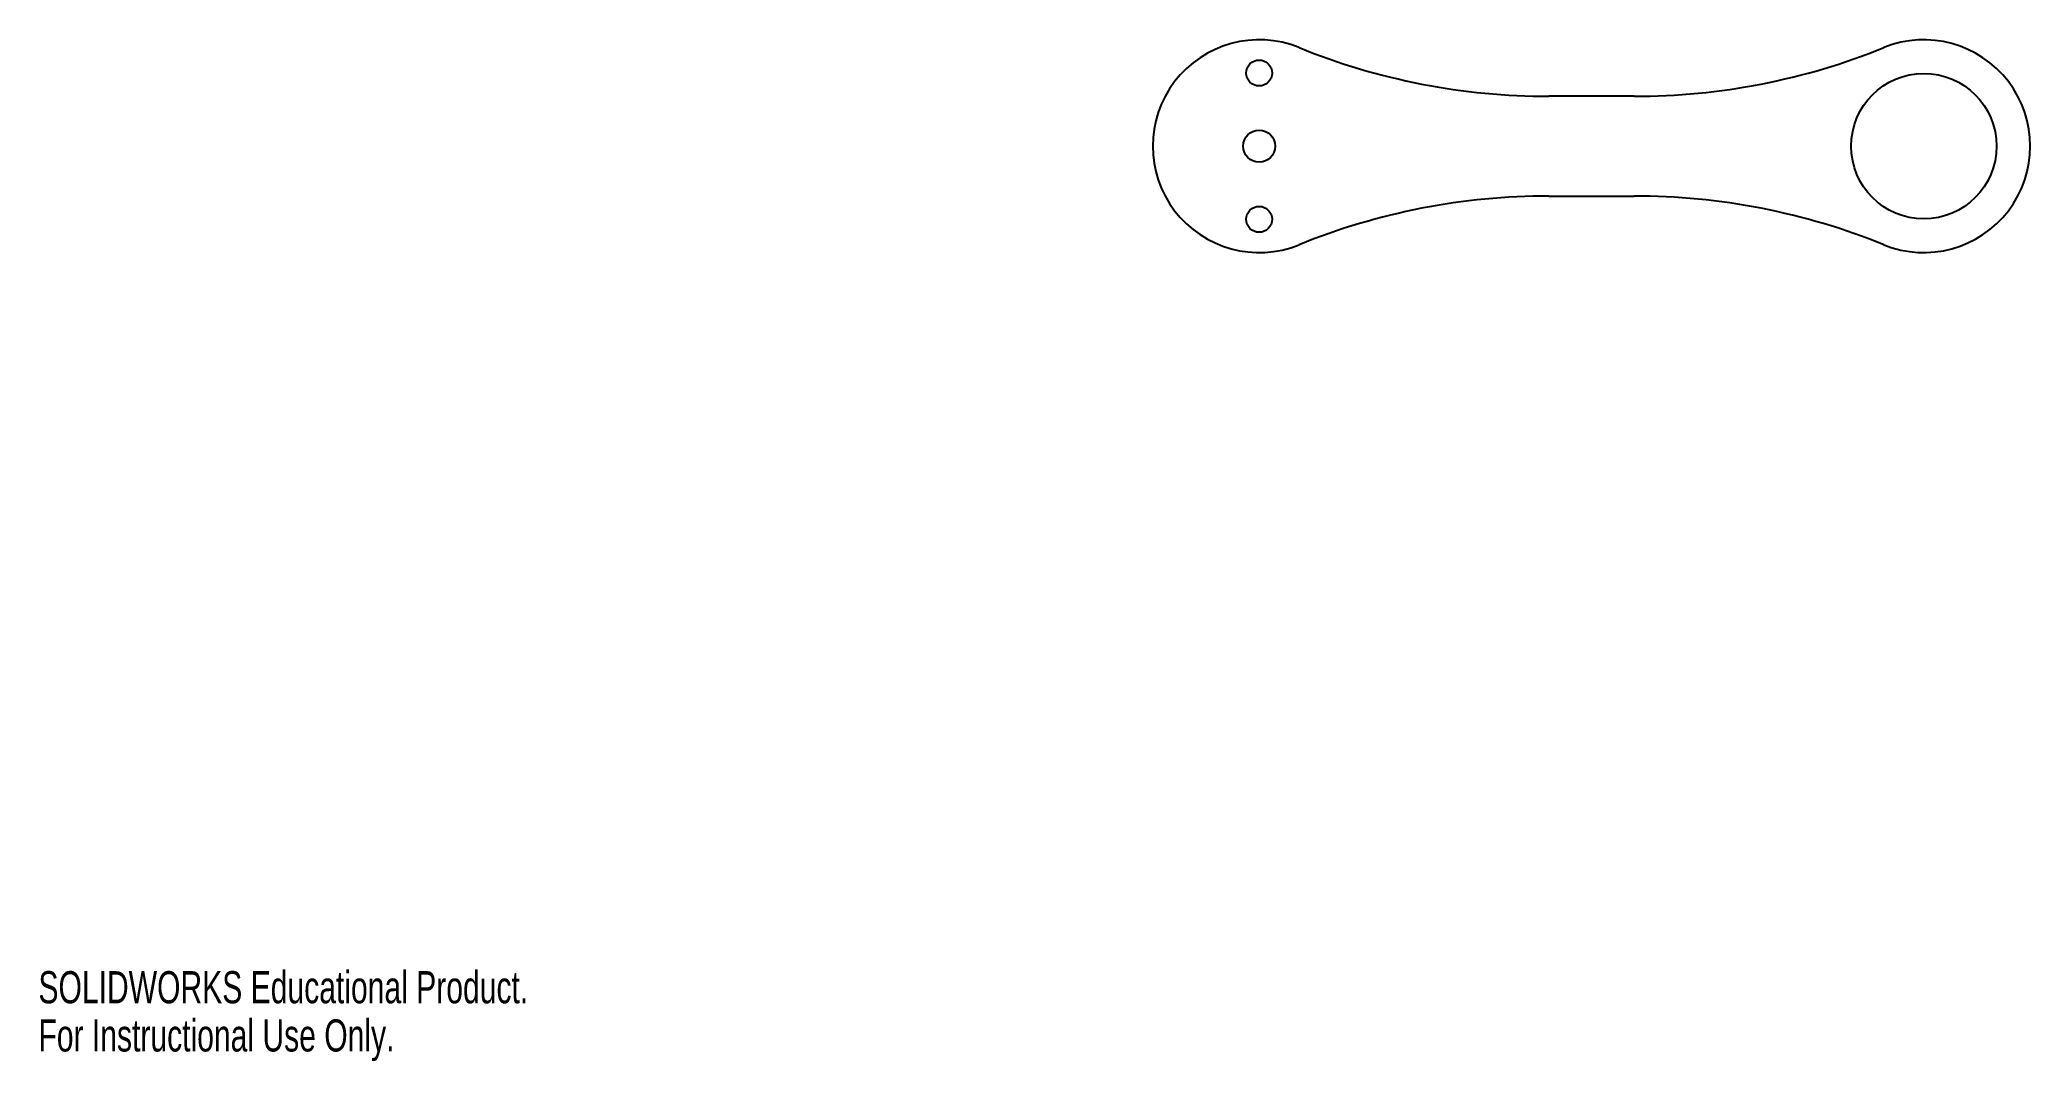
# Model space of a CAD drawing. Header units: millimetres. Extents: x 0 to 300, y 0 to 154.
import ezdxf

# ---------------------------------------------------------------- set-up
doc = ezdxf.new("R2010")
doc.units = ezdxf.units.MM
doc.styles.add('SLDTEXTSTYLE0', font='TXT', dxfattribs={"width": 0.7})

msp = doc.modelspace()

# ---------------------------------------------------------------- linework, layer by layer
at = {"color": 7, "linetype": 'Continuous', "lineweight": 25}
for p, q in [((240.05, 145.06), (227.22, 145.06)), ((227.22, 130.06), (240.05, 130.06))]:
    msp.add_line(p, q, dxfattribs=at)
for centre, radius in [((183.64, 148.56), 1.95), ((283.64, 137.56), 10.93), ((183.64, 137.56), 2.4), ((183.64, 126.56), 1.95)]:
    msp.add_circle(centre, radius, dxfattribs=at)
for centre, radius, start, end in [((183.64, 137.56), 16, 67.9298, 292.0702), ((283.64, 137.56), 16, 247.9298, 112.0702), ((227.22, 245.06), 100, 247.9298, 270), ((240.05, 245.06), 100, 270, 292.0702), ((227.22, 30.06), 100, 90, 112.0702), ((240.05, 30.06), 100, 67.9298, 90)]:
    msp.add_arc(centre, radius, start, end, dxfattribs=at)

# ---------------------------------------------------------------- texts
at = {"color": 7, "linetype": 'Continuous', "char_height": 4.8336, "attachment_point": 1, "style": 'SLDTEXTSTYLE0'}
for s, insert in [('SOLIDWORKS Educational Product.', (0, 13.48)), ('For Instructional Use Only.', (0, 6.23))]:
    msp.add_mtext(s, dxfattribs=dict(at, insert=insert))

doc.saveas('drawing.dxf')
